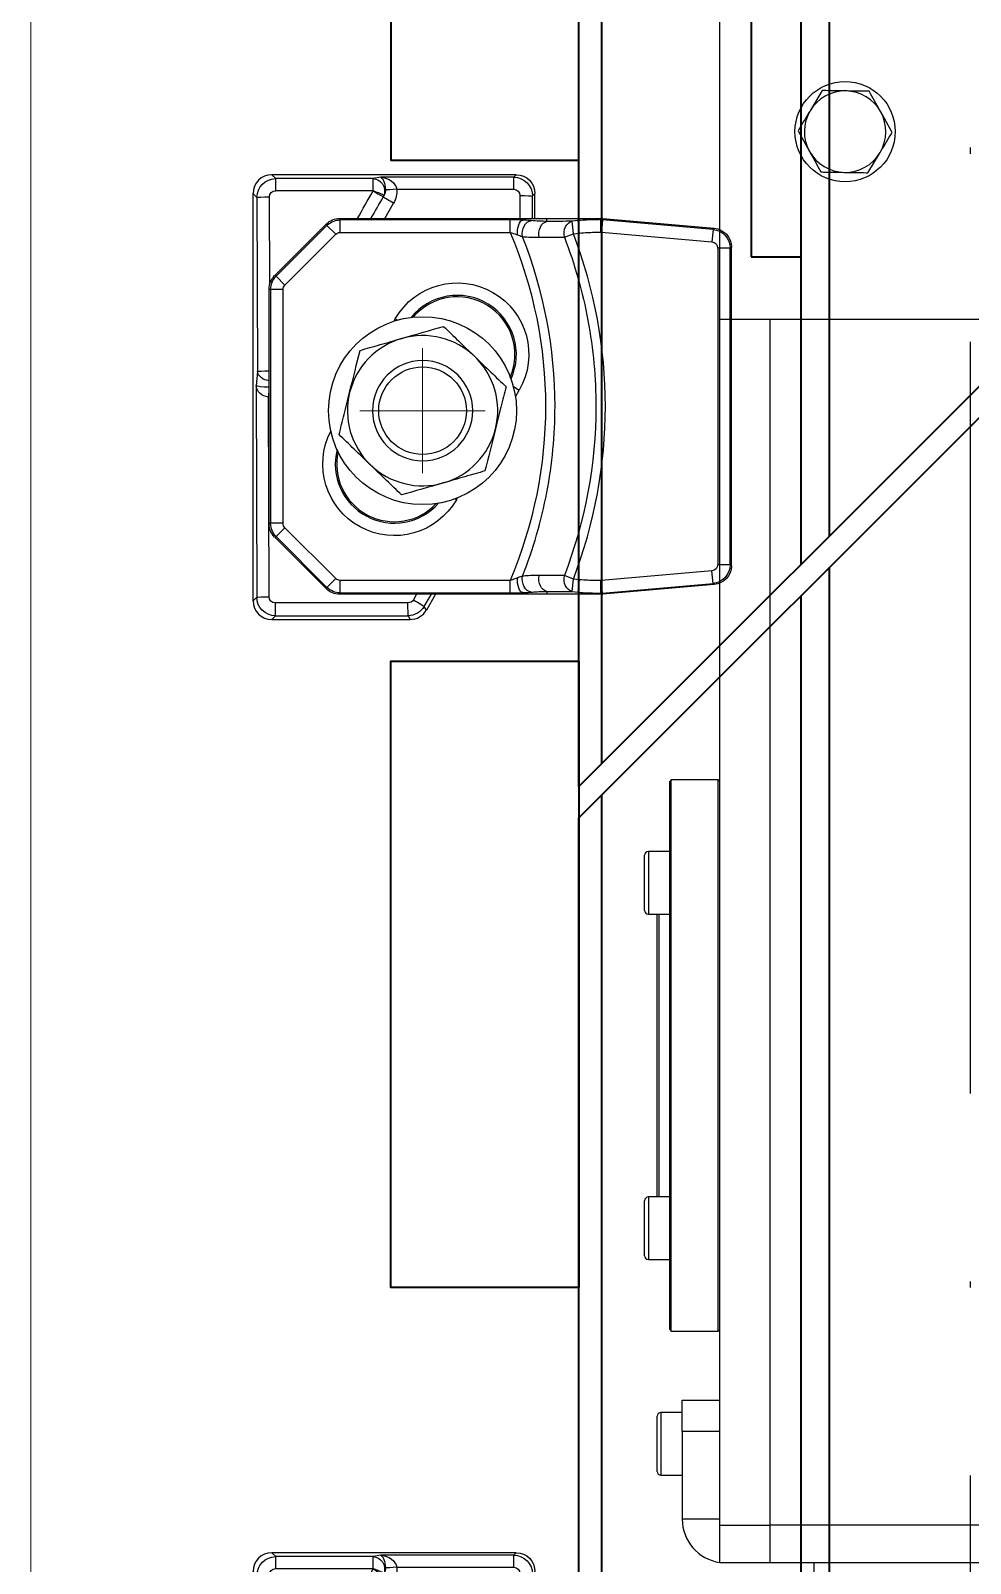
# Model space of a CAD drawing. Header units: centimetres. Extents: x 470464 to 524273, y 49611 to 59074.
# Drawn here: x 502739.1 to 502754.1, y 52484.71 to 52509.18 of the extents above; entities that cross this region are included whole.
import ezdxf

# ---------------------------------------------------------------- set-up
doc = ezdxf.new("R2010")
doc.units = ezdxf.units.CM
doc.header["$MEASUREMENT"] = 0
for name, pattern in [('1244_Aselsan_MIUM_3000$0$ACAD_ISO10W100', [18, 12, -3, 0, -3]), ('ACAD_ISO08W100', [36, 24, -3, 6, -3]), ('CHAIN', [0.3543, 0.2362, -0.0295, 0.0591, -0.0295]), ('XKITLINE00', [0])]:
    doc.linetypes.add(name, pattern=pattern)
for name, color, linetype, lineweight in [('1', 7, 'Continuous', 25), ('AAA_EKSEN', 1, 'ACAD_ISO08W100', 9), ('S-COLS-CONC', 4, 'Continuous', 40)]:
    doc.layers.add(name, color=color, linetype=linetype, lineweight=lineweight)
doc.layers.add('vinç', color=7, linetype='Continuous')

# ---------------------------------------------------------------- blocks, each defined once
blk = doc.blocks.new('eyryewthreaeetrreyajwh')
at = {"color": 2, "linetype": 'Continuous', "lineweight": 25}
for p, q in [((413623.84, 75657.838), (413623.84, 75707.838)), ((413625.475, 75661.494), (413625.282, 75661.172)), ((413626.59, 75660.826), (413626.408, 75661.154)), ((413625.089, 75660.85), (413625.272, 75660.522)), ((413626.205, 75660.182), (413626.397, 75660.504)), ((413623.84, 75638.588), (413623.84, 75657.838)), ((413631.34, 75657.838), (413623.84, 75657.838)), ((413624.64, 75657.838), (413624.64, 75638.588)), ((413623.065, 75650.488), (413623.04, 75650.463)), ((413623.04, 75641.713), (413623.04, 75650.463)), ((413623.065, 75641.688), (413623.065, 75650.488)), ((413623.815, 75650.488), (413623.065, 75650.488)), ((413623.815, 75641.688), (413623.815, 75650.488)), ((413623.815, 75650.488), (413623.84, 75650.463)), ((413623.84, 75641.713), (413623.84, 75650.463)), ((413622.7, 75649.346), (413622.7, 75648.413)), ((413623.04, 75649.346), (413622.7, 75649.346)), ((413622.64, 75648.465), (413622.64, 75649.286)), ((413622.64, 75648.406), (413622.64, 75648.465)), ((413622.7, 75648.413), (413622.7, 75648.346)), ((413622.7, 75648.346), (413623.04, 75648.346)), ((413622.84, 75643.83), (413622.84, 75648.346)), ((413622.865, 75648.346), (413622.865, 75643.83)), ((413622.64, 75642.949), (413622.64, 75643.77)), ((413622.7, 75643.83), (413622.7, 75642.897)), ((413623.04, 75643.83), (413622.7, 75643.83)), ((413622.64, 75642.89), (413622.64, 75642.949)), ((413622.7, 75642.897), (413622.7, 75642.83)), ((413622.7, 75642.83), (413623.04, 75642.83)), ((413623.04, 75641.713), (413623.065, 75641.688)), ((413623.065, 75641.688), (413623.815, 75641.688)), ((413623.84, 75641.713), (413623.815, 75641.688)), ((413623.24, 75640.588), (413623.84, 75640.588)), ((413623.24, 75640.088), (413623.24, 75640.588)), ((413622.84, 75639.507), (413622.84, 75640.328)), ((413622.9, 75640.388), (413622.9, 75639.455)), ((413623.24, 75640.388), (413622.9, 75640.388)), ((413623.84, 75640.088), (413623.24, 75640.088)), ((413623.24, 75640.088), (413623.24, 75638.688)), ((413622.84, 75639.448), (413622.84, 75639.507)), ((413622.9, 75639.455), (413622.9, 75639.388)), ((413622.9, 75639.388), (413623.24, 75639.388)), ((413623.84, 75638.688), (413623.24, 75638.688)), ((413623.84, 75637.988), (413623.84, 75638.588)), ((413623.84, 75638.588), (413624.64, 75638.588)), ((413624.64, 75638.588), (413624.64, 75637.988)), ((413631.04, 75638.588), (413624.64, 75638.588)), ((413624.64, 75637.988), (413623.84, 75637.988)), ((413631.04, 75637.988), (413624.64, 75637.988)), ((413625.34, 75637.988), (413625.34, 75634.788))]:
    blk.add_line(p, q, dxfattribs=at)
blk.add_circle((413625.84, 75660.838), 0.8, dxfattribs=at)
for centre, radius, start, end in [((413625.84, 75660.838), 0.65, 89.1068, 149.1068), ((413625.84, 75660.838), 0.65, 29.1068, 89.1068), ((413625.84, 75660.838), 0.65, 149.1068, 209.1068), ((413625.84, 75660.838), 0.65, 329.1068, 29.1068), ((413625.84, 75660.838), 0.65, 209.1068, 269.1068), ((413625.84, 75660.838), 0.65, 269.1068, 329.1068), ((413622.7, 75649.286), 0.06, 90, 180), ((413622.7, 75648.406), 0.06, 180, 270), ((413622.7, 75643.77), 0.06, 90, 180), ((413622.7, 75642.89), 0.06, 180, 270), ((413622.9, 75640.328), 0.06, 90, 180), ((413622.9, 75639.448), 0.06, 180, 270), ((413623.94, 75638.688), 0.7, 180, 261.7868)]:
    blk.add_arc(centre, radius, start, end, dxfattribs=at)
for points, knots in [([(413625.85, 75661.488), (413625.751, 75661.49), (413625.624, 75661.491), (413625.502, 75661.493), (413625.475, 75661.494)], [0, 0, 0, 0, 0.776287, 1, 1, 1, 1]), ([(413626.225, 75661.482), (413626.131, 75661.484), (413626.008, 75661.486), (413625.881, 75661.487), (413625.85, 75661.488)], [0, 0, 0, 0, 0.7581486, 1, 1, 1, 1]), ([(413626.408, 75661.154), (413626.403, 75661.162), (413626.342, 75661.273), (413626.281, 75661.381), (413626.225, 75661.482)], [0, 0, 0, 0, 0.0702148, 1, 1, 1, 1]), ([(413625.282, 75661.172), (413625.277, 75661.164), (413625.212, 75661.055), (413625.149, 75660.949), (413625.089, 75660.85)], [0, 0, 0, 0, 0.070215, 1, 1, 1, 1]), ([(413626.397, 75660.504), (413626.402, 75660.512), (413626.467, 75660.621), (413626.531, 75660.727), (413626.59, 75660.826)], [0, 0, 0, 0, 0.070215, 1, 1, 1, 1]), ([(413625.272, 75660.522), (413625.276, 75660.514), (413625.338, 75660.403), (413625.398, 75660.295), (413625.454, 75660.194)], [0, 0, 0, 0, 0.070215, 1, 1, 1, 1]), ([(413625.454, 75660.194), (413625.482, 75660.194), (413625.604, 75660.192), (413625.731, 75660.19), (413625.83, 75660.188)], [0, 0, 0, 0, 0.223713, 1, 1, 1, 1]), ([(413625.83, 75660.188), (413625.86, 75660.188), (413625.987, 75660.186), (413626.111, 75660.184), (413626.205, 75660.182)], [0, 0, 0, 0, 0.241851, 1, 1, 1, 1])]:
    blk.add_open_spline(points, degree=3, knots=knots, dxfattribs=at)
blk = doc.blocks.new('dsrtertytresutrjdfurtdh')
at = {"layer": 'S-COLS-CONC', "color": 2}
blk.add_lwpolyline([(413333.585, 75818.338), (413334.385, 75818.338), (413334.385, 75770.338), (413333.585, 75770.338)], close=True, dxfattribs=at)
blk = doc.blocks.new('ppppppppprwwwwwww')
at = {"layer": 'vinç', "color": 2, "xscale": -1, "rotation": 180}
blk.add_blockref('dsrtertytresutrjdfurtdh', (0, 151477.176), dxfattribs=at)
blk = doc.blocks.new('teyrujehkutk5rjykturjset')
at = {"layer": 'vinç', "color": 2}
for name, p in [('eyryewthreaeetrreyajwh', (-290.754, 0)), ('ppppppppprwwwwwww', (0, 0))]:
    blk.add_blockref(name, p, dxfattribs=at)
blk = doc.blocks.new('dfghdsfdhfd')
at = {"layer": 'S-COLS-CONC', "color": 2}
for p, q in [((1058.456, -34669.091), (1045.956, -34681.591)), ((1058.456, -34669.091), (1058.456, -35856.591)), ((1058.09, -34669.458), (1058.09, -35856.958)), ((1054.906, -34672.641), (1054.906, -35860.141)), ((1054.456, -34673.091), (1054.456, -35860.591)), ((1058.456, -35856.591), (1045.956, -35869.091))]:
    blk.add_line(p, q, dxfattribs=at)
blk = doc.blocks.new('FSDGDFGFDSAGDSA')
at = {"color": 2, "linetype": 'XKITLINE00', "lineweight": 0}
blk.add_line((399394.425, 55937.132), (399394.425, 57737.132), dxfattribs=at)
blk = doc.blocks.new('sfsdsggssg')
at = {"layer": '1', "color": 2, "linetype": 'Continuous'}
for p, q in [((1146.281, -34639.239), (1146.247, -34639.18)), ((1148.456, -34639.18), (1146.247, -34639.18)), ((1148.398, -34639.238), (1146.281, -34639.239)), ((1148.456, -34639.18), (1148.398, -34639.238)), ((1145.841, -34639.582), (1145.988, -34639.328)), ((1146.022, -34639.387), (1145.908, -34639.582)), ((1145.988, -34639.328), (1146.022, -34639.387)), ((1146.144, -34639.582), (1146.195, -34639.494)), ((1146.281, -34639.445), (1148.398, -34639.444)), ((1148.697, -34639.536), (1148.755, -34639.478)), ((1148.755, -34639.478), (1148.755, -34645.981)), ((1141.412, -34639.756), (1141.393, -34639.739)), ((1141.394, -34639.739), (1143.174, -34639.583)), ((1143.175, -34639.602), (1141.412, -34639.756)), ((1141.412, -34639.756), (1141.429, -34639.955)), ((1143.175, -34639.602), (1143.193, -34639.8)), ((1143.202, -34639.601), (1143.201, -34639.8)), ((1143.565, -34639.616), (1143.544, -34639.814)), ((1143.565, -34639.616), (1143.568, -34639.582)), ((1143.662, -34639.626), (1143.565, -34639.616)), ((1143.568, -34639.582), (1144.068, -34639.582)), ((1143.662, -34639.626), (1143.641, -34639.825)), ((1144.063, -34639.628), (1144.068, -34639.582)), ((1144.451, -34639.582), (1147.373, -34639.582)), ((1144.451, -34639.609), (1144.451, -34639.582)), ((1147.364, -34639.605), (1144.65, -34639.605)), ((1144.65, -34639.605), (1144.65, -34639.804)), ((1147.374, -34639.582), (1147.364, -34639.605)), ((1147.364, -34639.605), (1147.364, -34639.804)), ((1147.435, -34639.833), (1147.575, -34639.692)), ((1147.575, -34639.692), (1147.585, -34639.669)), ((1148.387, -34640.504), (1147.575, -34639.692)), ((1147.585, -34639.669), (1148.41, -34640.494)), ((1148.498, -34639.543), (1148.508, -34642.731)), ((1148.707, -34642.912), (1148.697, -34639.536)), ((1141.429, -34639.955), (1143.193, -34639.8)), ((1143.544, -34639.814), (1143.641, -34639.825)), ((1143.641, -34639.825), (1143.786, -34639.88)), ((1144.65, -34639.804), (1147.364, -34639.804)), ((1147.435, -34639.833), (1148.246, -34640.645)), ((1141.12, -34640.036), (1141.139, -34640.054)), ((1141.12, -34640.037), (1141.12, -34645.126)), ((1141.139, -34640.054), (1141.338, -34640.054)), ((1141.139, -34640.054), (1141.139, -34645.11)), ((1141.338, -34645.11), (1141.338, -34640.054)), ((1148.246, -34640.645), (1148.387, -34640.504)), ((1148.41, -34640.494), (1148.387, -34640.504)), ((1148.275, -34640.715), (1148.275, -34644.448)), ((1148.275, -34640.715), (1148.474, -34640.715)), ((1148.474, -34640.715), (1148.497, -34640.706)), ((1148.474, -34644.448), (1148.474, -34640.715)), ((1148.497, -34640.706), (1148.497, -34644.458)), ((1145.509, -34641.092), (1145.493, -34641.12)), ((1145.509, -34641.092), (1145.532, -34641.105)), ((1144.566, -34642.736), (1144.505, -34642.843)), ((1144.599, -34642.897), (1144.505, -34642.843)), ((1148.684, -34643.141), (1148.707, -34642.912)), ((1148.693, -34645.919), (1148.684, -34643.141)), ((1146.45, -34643.959), (1146.486, -34643.98)), ((1146.486, -34643.98), (1146.508, -34643.942)), ((1148.246, -34644.519), (1147.435, -34645.33)), ((1147.575, -34645.471), (1148.387, -34644.66)), ((1148.41, -34644.669), (1147.585, -34645.494)), ((1148.246, -34644.519), (1148.387, -34644.66)), ((1148.275, -34644.448), (1148.474, -34644.448)), ((1148.387, -34644.66), (1148.41, -34644.669)), ((1148.497, -34644.458), (1148.474, -34644.448)), ((1148.489, -34644.527), (1148.494, -34645.926)), ((1141.139, -34645.11), (1141.12, -34645.127)), ((1141.139, -34645.11), (1141.338, -34645.11)), ((1141.393, -34645.425), (1141.412, -34645.407)), ((1141.412, -34645.407), (1141.429, -34645.209)), ((1141.412, -34645.407), (1143.175, -34645.562)), ((1143.193, -34645.363), (1141.429, -34645.209)), ((1143.175, -34645.562), (1143.193, -34645.363)), ((1143.201, -34645.363), (1143.202, -34645.563)), ((1143.641, -34645.339), (1143.544, -34645.349)), ((1143.544, -34645.349), (1143.565, -34645.547)), ((1143.786, -34645.284), (1143.641, -34645.339)), ((1143.641, -34645.339), (1143.662, -34645.537)), ((1144.65, -34645.359), (1144.65, -34645.559)), ((1147.364, -34645.359), (1144.65, -34645.359)), ((1147.364, -34645.359), (1147.364, -34645.559)), ((1147.435, -34645.33), (1147.575, -34645.471)), ((1143.174, -34645.581), (1141.394, -34645.425)), ((1143.565, -34645.547), (1143.662, -34645.537)), ((1143.565, -34645.547), (1143.568, -34645.582)), ((1144.068, -34645.582), (1143.568, -34645.582)), ((1144.063, -34645.535), (1144.068, -34645.582)), ((1144.255, -34645.582), (1144.255, -34645.981)), ((1144.296, -34645.582), (1144.295, -34645.941)), ((1144.451, -34645.555), (1144.451, -34645.582)), ((1147.373, -34645.582), (1144.451, -34645.582)), ((1144.495, -34645.948), (1144.496, -34645.582)), ((1144.65, -34645.559), (1147.364, -34645.559)), ((1146.653, -34645.582), (1146.513, -34645.827)), ((1147.364, -34645.559), (1147.374, -34645.582)), ((1147.585, -34645.494), (1147.575, -34645.471)), ((1144.295, -34645.941), (1144.255, -34645.981)), ((1146.462, -34646.048), (1144.594, -34646.048)), ((1146.836, -34646.026), (1146.836, -34646.218)), ((1148.394, -34646.026), (1146.836, -34646.026)), ((1148.394, -34646.026), (1148.394, -34646.218)), ((1148.755, -34645.981), (1148.693, -34645.919)), ((1144.554, -34646.28), (1144.593, -34646.24)), ((1144.554, -34646.28), (1148.456, -34646.28)), ((1144.593, -34646.24), (1146.718, -34646.241)), ((1146.718, -34646.241), (1146.836, -34646.218)), ((1146.836, -34646.218), (1148.394, -34646.218)), ((1148.394, -34646.218), (1148.456, -34646.28))]:
    blk.add_line(p, q, dxfattribs=at)
for radius in [1.5, 0.7]:
    blk.add_circle((1146.049, -34642.513), radius, dxfattribs=at)
at = {"layer": '1', "color": 2, "linetype": 'Continuous', "extrusion": (0, 0, -1)}
blk.add_circle((-1146.049, -34642.513), 0.8, dxfattribs=at)
for centre, start, end in [((-1146.5, -34641.661), 29.8539, 207.4717), ((-1145.495, -34643.411), 209.8539, 29.8539)]:
    blk.add_arc(centre, 1.142, start, end, dxfattribs=at)
at = {"layer": '1', "color": 2, "linetype": 'Continuous'}
for centre, radius, start, end in [((1146.5, -34641.661), 0.943, 345.8258, 138.463), ((1146.5, -34641.661), 0.92, 347.6089, 136.677), ((1146.049, -34642.513), 1.2, 106, 166), ((1146.049, -34642.513), 1.2, 46, 106), ((1146.049, -34642.513), 1.2, 346, 46), ((1146.049, -34642.513), 1.2, 166, 226), ((1146.049, -34642.513), 1.2, 286, 346), ((1145.495, -34643.411), 0.943, 155.4674, 321.1742), ((1145.495, -34643.411), 0.92, 156.9271, 319.7145), ((1146.049, -34642.513), 1.2, 226, 286)]:
    blk.add_arc(centre, radius, start, end, dxfattribs=at)
for centre, major_axis, ratio, start_param, end_param in [((1146.248, -34639.481), (-0.15, 0.261), 0.994945, 5.763279, 6.803091), ((1148.454, -34639.481), (0.214, 0.214), 0.992433, 5.501585, 7.064785), ((1152.198, -34642.582), (-9.067, 0), 0.918737, 5.945855, 6.620515), ((1148.454, -34645.978), (-0.214, 0.214), 0.992433, 2.359993, 3.923193)]:
    blk.add_ellipse(centre, major_axis=major_axis, ratio=ratio, start_param=start_param, end_param=end_param, dxfattribs=at)
at = {"layer": '1', "color": 2, "linetype": 'Continuous', "extrusion": (0, 0, -1)}
for centre, major_axis, ratio, start_param, end_param in [((1146.281, -34639.538), (0.271, 0.128), 0.997202, 4.110755, 5.150568), ((1146.281, -34639.438), (0, 0.2), 0.004243, 0.087267, 1.605444), ((1148.398, -34639.437), (0, 0.2), 0.004243, 0.087267, 1.605444), ((1148.397, -34639.537), (-0.243, 0.175), 0.996422, 0.949848, 2.513048), ((1146.194, -34639.487), (-0.173, 0.101), 0.027764, 4.691233, 6.195885), ((1146.282, -34639.545), (-0.0748, 0.0667), 0.997721, 6.084759, 7.124571), ((1148.398, -34639.544), (0.0889, 0.0469), 0.994028, 5.200197, 6.763397), ((1141.421, -34640.038), (-0.222, 0.204), 0.995811, 5.544902, 7.021469), ((1141.439, -34640.055), (0.203, 0.221), 0.997694, 3.974105, 5.450673), ((1143.641, -34639.825), (0.001, 0.2), 0.752836, 0.132804, 1.847295), ((1144.042, -34639.826), (0.001, 0.2), 0.752479, 0.132721, 1.852962), ((1144.31, -34639.815), (-0.014, 0.199), 0.74106, 0.130215, 1.915333), ((1144.451, -34639.808), (-0.008, 0.2), 0.422896, 0.096328, 1.761115), ((1147.364, -34639.904), (-0.277, 0.115), 0.998522, 1.179673, 1.96192), ((1147.373, -34639.882), (0.115, 0.278), 0.997326, 5.892062, 6.674309), ((1148.498, -34639.536), (0.2, 0.001), 0.034652, 0.087319, 1.566648), ((1141.439, -34640.055), (0.0742, -0.068), 0.993033, 2.403309, 3.879876), ((1152.492, -34642.582), (-8.405, 0), 0.918737, 5.915201, 6.65117), ((1147.364, -34639.904), (0.0384, 0.0928), 0.995546, 5.892062, 6.674309), ((1148.175, -34640.715), (-0.115, 0.277), 0.998522, 1.179673, 1.96192), ((1148.197, -34640.706), (0.278, 0.115), 0.997326, 5.892062, 6.674309), ((1148.175, -34640.715), (-0.0928, -0.0384), 0.995546, 2.750469, 3.532716), ((1148.473, -34643.248), (0.056, 0.516), 0.770786, 6.203754, 6.230389), ((1148.509, -34642.738), (0.008, 0.2), 0.005639, 3.866293, 4.746837), ((1148.508, -34642.912), (-0.201, 0.003), 0.124494, 1.540952, 3.020281), ((1148.508, -34642.912), (-0.188, 0.076), 0.878606, 1.230281, 2.70961), ((1148.485, -34643.141), (0.199, -0.02), 0.74823, 4.69971, 6.151435), ((1148.485, -34643.141), (-0.2, -0.001), 0.034899, 3.228912, 4.651252), ((1148.175, -34644.448), (0.0928, -0.0384), 0.995546, 5.892062, 6.674309), ((1148.175, -34644.448), (0.115, 0.277), 0.998522, 1.179673, 1.96192), ((1148.197, -34644.457), (-0.278, 0.115), 0.997326, 2.750469, 3.532716), ((1141.421, -34645.125), (0.222, 0.204), 0.995811, 2.403309, 3.879876), ((1141.439, -34645.109), (-0.203, 0.221), 0.997694, 3.974105, 5.450673), ((1141.439, -34645.109), (0.0742, 0.068), 0.993033, 2.403309, 3.879876), ((1143.641, -34645.339), (-0.001, 0.2), 0.752836, 1.294298, 3.008789), ((1144.042, -34645.337), (-0.001, 0.2), 0.752479, 1.288631, 3.008872), ((1144.31, -34645.348), (0.014, 0.199), 0.74106, 1.22626, 3.011378), ((1144.451, -34645.356), (0.008, 0.2), 0.422896, 1.380478, 3.045264), ((1147.364, -34645.259), (0.0384, -0.0928), 0.995546, 5.892062, 6.674309), ((1176.862, -34592.771), (84.96, 148.546), 0.001169, 1.933599, 1.936064), ((1176.862, -34592.776), (84.962, 148.541), 0.002337, 1.9329, 1.936067), ((1147.364, -34645.259), (0.277, 0.115), 0.998522, 1.179673, 1.96192), ((1147.373, -34645.281), (-0.115, 0.278), 0.997326, 2.750469, 3.532716), ((1146.899, -34646), (0.426, 0.115), 0.905428, 3.310168, 3.875491), ((1146.514, -34645.834), (-0.174, 0.099), 0.027964, 1.549906, 2.758993), ((1144.556, -34645.978), (0.214, 0.214), 0.992433, 2.359993, 3.923193), ((1144.494, -34645.941), (-0.2, 0.001), 0.034627, 4.708031, 6.195866), ((1144.594, -34645.94), (-0.138, 0.267), 0.998031, 3.623062, 5.186262), ((1144.595, -34645.947), (0.0592, 0.0819), 0.989251, 2.52068, 4.08388), ((1144.593, -34646.041), (0, -0.2), 0.004269, 4.747034, 6.195918), ((1146.463, -34646.055), (-0.199, -0.016), 0.034866, 1.569261, 2.70958), ((1146.718, -34646.042), (-0.256, 0.042), 0.76271, 4.58737, 6.036255), ((1146.9, -34646.006), (0.253, 0.061), 0.768803, 3.289543, 3.701099), ((1146.718, -34646.042), (-0.012, 0.201), 0.369521, 3.302192, 4.751077), ((1146.836, -34646.019), (-0.038, 0.196), 0.907507, 3.350606, 5.211047), ((1146.836, -34646.019), (-0.187, 0.071), 0.032625, 4.699988, 5.905162), ((1146.838, -34646.014), (-0.174, 0.099), 0.030283, 4.695034, 5.900559), ((1148.393, -34645.918), (0.139, 0.266), 0.998207, 1.09196, 2.65516), ((1148.393, -34645.925), (-0.0609, 0.0807), 0.988978, 2.219923, 3.783123), ((1148.494, -34645.919), (-0.2, -0.001), 0.034899, 3.228912, 4.712496)]:
    blk.add_ellipse(centre, major_axis=major_axis, ratio=ratio, start_param=start_param, end_param=end_param, dxfattribs=at)
at = {"layer": '1', "color": 2, "linetype": 'Continuous'}
for points, weights in [([(1141.393, -34639.739), (1141.393, -34639.739), (1141.394, -34639.739)], [0.500000154951, 0.499999845049, 0.500000154951]), ([(1147.373, -34639.582), (1147.373, -34639.582), (1147.374, -34639.582)], [0.500000031564, 0.499999968436, 0.500000031564]), ([(1147.585, -34639.669), (1147.585, -34639.669), (1147.585, -34639.669)], [0.500000032286, 0.499999967714, 0.500000032286]), ([(1141.12, -34640.037), (1141.12, -34640.037), (1141.12, -34640.036)], [0.500000154953, 0.499999845047, 0.500000154953]), ([(1148.41, -34640.494), (1148.41, -34640.494), (1148.41, -34640.494)], [0.500000032004, 0.499999967996, 0.500000032004]), ([(1148.497, -34640.706), (1148.497, -34640.706), (1148.497, -34640.706)], [0.500000031722, 0.499999968278, 0.500000031722]), ([(1148.41, -34644.669), (1148.41, -34644.669), (1148.41, -34644.669)], [0.500000031836, 0.499999968164, 0.500000031836]), ([(1148.497, -34644.458), (1148.497, -34644.458), (1148.497, -34644.458)], [0.500000031229, 0.499999968771, 0.500000031229]), ([(1141.12, -34645.127), (1141.12, -34645.127), (1141.12, -34645.126)], [0.500000154938, 0.499999845062, 0.500000154938]), ([(1141.394, -34645.425), (1141.393, -34645.425), (1141.393, -34645.425)], [0.500000154962, 0.499999845038, 0.500000154962]), ([(1147.374, -34645.582), (1147.373, -34645.582), (1147.373, -34645.582)], [0.500000031519, 0.499999968481, 0.500000031519]), ([(1147.585, -34645.494), (1147.585, -34645.494), (1147.585, -34645.494)], [0.500000031966, 0.499999968034, 0.500000031966])]:
    blk.add_rational_spline(points, weights, degree=2, dxfattribs=at)
for points, knots in [([(1143.174, -34639.583), (1143.175, -34639.588), (1143.175, -34639.594), (1143.175, -34639.6), (1143.175, -34639.601), (1143.175, -34639.602)], [0, 0, 0, 0, 0.876308, 0.876308, 1, 1, 1, 1]), ([(1143.201, -34639.582), (1143.233, -34639.582), (1143.3, -34639.582), (1143.399, -34639.582), (1143.493, -34639.582), (1143.543, -34639.582), (1143.568, -34639.582)], [0, 0, 0, 0, 0.225713, 0.483808, 0.741904, 1, 1, 1, 1]), ([(1143.565, -34639.616), (1143.565, -34639.616), (1143.565, -34639.616), (1143.516, -34639.611), (1143.468, -34639.608), (1143.383, -34639.604), (1143.347, -34639.603), (1143.274, -34639.601), (1143.238, -34639.601), (1143.202, -34639.601)], [0, 0, 0, 0, 0.000017, 0.000017, 0.401467, 0.401467, 0.701656, 0.701656, 1, 1, 1, 1]), ([(1144.315, -34639.616), (1144.302, -34639.617), (1144.289, -34639.618), (1144.239, -34639.621), (1144.203, -34639.624), (1144.132, -34639.627), (1144.097, -34639.628), (1144.063, -34639.628), (1144.063, -34639.628), (1144.063, -34639.628)], [0, 0, 0, 0, 0.155547, 0.155547, 0.580528, 0.580528, 0.999985, 0.999985, 1, 1, 1, 1]), ([(1144.068, -34639.582), (1144.093, -34639.582), (1144.143, -34639.582), (1144.238, -34639.582), (1144.342, -34639.582), (1144.414, -34639.582), (1144.451, -34639.582)], [0, 0, 0, 0, 0.25, 0.5, 0.749999, 1, 1, 1, 1]), ([(1144.451, -34639.609), (1144.451, -34639.609), (1144.451, -34639.609), (1144.408, -34639.61), (1144.368, -34639.612), (1144.328, -34639.615), (1144.321, -34639.616), (1144.315, -34639.616)], [0, 0, 0, 0, 0.000035, 0.000035, 0.836112, 0.836112, 1, 1, 1, 1]), ([(1144.65, -34639.605), (1144.631, -34639.605), (1144.613, -34639.605), (1144.595, -34639.605), (1144.545, -34639.606), (1144.496, -34639.607), (1144.451, -34639.609)], [0, 0, 0, 0, 0.267342, 0.267342, 0.267342, 1, 1, 1, 1]), ([(1143.201, -34639.8), (1143.236, -34639.8), (1143.271, -34639.801), (1143.341, -34639.802), (1143.375, -34639.803), (1143.455, -34639.807), (1143.499, -34639.81), (1143.544, -34639.814)], [0, 0, 0, 0, 0.304321, 0.304321, 0.608496, 0.608496, 1, 1, 1, 1]), ([(1143.786, -34645.284), (1143.62, -34644.851), (1143.494, -34644.406), (1143.325, -34643.499), (1143.283, -34643.036), (1143.283, -34641.664), (1143.455, -34640.743), (1143.786, -34639.88)], [0, 0, 0, 0, 0.25, 0.25, 0.5, 0.5, 1, 1, 1, 1]), ([(1143.786, -34639.88), (1143.874, -34639.88), (1143.962, -34639.881), (1144.095, -34639.882), (1144.141, -34639.882), (1144.186, -34639.883)], [0, 0, 0, 0, 0.657537, 0.657537, 1, 1, 1, 1]), ([(1144.454, -34639.873), (1144.283, -34640.305), (1144.153, -34640.751), (1143.979, -34641.661), (1143.935, -34642.125), (1143.935, -34643.502), (1144.113, -34644.428), (1144.454, -34645.291)], [0, 0, 0, 0, 0.25, 0.25, 0.5, 0.5, 1, 1, 1, 1]), ([(1144.186, -34639.883), (1144.224, -34639.883), (1144.261, -34639.882), (1144.337, -34639.879), (1144.375, -34639.877), (1144.427, -34639.874), (1144.441, -34639.873), (1144.454, -34639.873)], [0, 0, 0, 0, 0.423047, 0.423047, 0.845832, 0.845832, 1, 1, 1, 1]), ([(1144.454, -34639.873), (1144.475, -34639.864), (1144.498, -34639.856), (1144.527, -34639.845), (1144.531, -34639.844), (1144.535, -34639.842)], [0, 0, 0, 0, 0.864692, 0.864692, 1, 1, 1, 1]), ([(1144.535, -34639.842), (1144.561, -34639.833), (1144.588, -34639.824), (1144.616, -34639.815), (1144.617, -34639.814), (1144.629, -34639.811), (1144.639, -34639.807), (1144.65, -34639.804)], [0, 0, 0, 0, 0.704482, 0.704482, 0.731136, 0.731136, 1, 1, 1, 1]), ([(1146.385, -34641.169), (1146.462, -34641.244), (1146.541, -34641.32), (1146.707, -34641.48), (1146.795, -34641.566), (1146.883, -34641.65)], [0, 0, 0, 0, 0.5, 0.5, 1, 1, 1, 1]), ([(1145.053, -34641.551), (1145.156, -34641.521), (1145.262, -34641.491), (1145.484, -34641.427), (1145.602, -34641.393), (1145.719, -34641.36)], [0, 0, 0, 0, 0.5, 0.5, 1, 1, 1, 1]), ([(1144.717, -34642.895), (1144.743, -34642.791), (1144.77, -34642.684), (1144.826, -34642.46), (1144.856, -34642.341), (1144.885, -34642.223)], [0, 0, 0, 0, 0.5, 0.5, 1, 1, 1, 1]), ([(1147.381, -34642.131), (1147.355, -34642.236), (1147.329, -34642.343), (1147.273, -34642.566), (1147.243, -34642.686), (1147.214, -34642.804)], [0, 0, 0, 0, 0.5, 0.5, 1, 1, 1, 1]), ([(1145.714, -34643.858), (1145.637, -34643.783), (1145.557, -34643.706), (1145.392, -34643.546), (1145.303, -34643.461), (1145.216, -34643.377)], [0, 0, 0, 0, 0.5, 0.5, 1, 1, 1, 1]), ([(1147.046, -34643.476), (1146.943, -34643.506), (1146.837, -34643.536), (1146.615, -34643.6), (1146.497, -34643.633), (1146.38, -34643.667)], [0, 0, 0, 0, 0.5, 0.5, 1, 1, 1, 1]), ([(1143.544, -34645.349), (1143.502, -34645.354), (1143.459, -34645.356), (1143.381, -34645.36), (1143.345, -34645.361), (1143.273, -34645.363), (1143.237, -34645.363), (1143.201, -34645.363)], [0, 0, 0, 0, 0.37098, 0.37098, 0.685408, 0.685408, 1, 1, 1, 1]), ([(1144.186, -34645.281), (1144.099, -34645.282), (1144.011, -34645.282), (1143.877, -34645.283), (1143.832, -34645.283), (1143.786, -34645.284)], [0, 0, 0, 0, 0.657537, 0.657537, 1, 1, 1, 1]), ([(1144.454, -34645.291), (1144.409, -34645.288), (1144.365, -34645.285), (1144.275, -34645.282), (1144.231, -34645.281), (1144.186, -34645.281)], [0, 0, 0, 0, 0.500153, 0.500153, 1, 1, 1, 1]), ([(1144.535, -34645.321), (1144.51, -34645.312), (1144.485, -34645.303), (1144.461, -34645.294), (1144.458, -34645.292), (1144.454, -34645.291)], [0, 0, 0, 0, 0.863107, 0.863107, 1, 1, 1, 1]), ([(1144.65, -34645.359), (1144.616, -34645.349), (1144.582, -34645.338), (1144.546, -34645.325), (1144.54, -34645.323), (1144.535, -34645.321)], [0, 0, 0, 0, 0.858601, 0.858601, 1, 1, 1, 1]), ([(1143.568, -34645.582), (1143.543, -34645.582), (1143.493, -34645.582), (1143.399, -34645.582), (1143.3, -34645.582), (1143.233, -34645.582), (1143.201, -34645.582)], [0, 0, 0, 0, 0.258096, 0.516192, 0.774287, 1, 1, 1, 1]), ([(1143.202, -34645.563), (1143.239, -34645.563), (1143.277, -34645.562), (1143.352, -34645.56), (1143.389, -34645.559), (1143.473, -34645.555), (1143.519, -34645.552), (1143.565, -34645.547)], [0, 0, 0, 0, 0.308433, 0.308433, 0.618953, 0.618953, 1, 1, 1, 1]), ([(1144.063, -34645.535), (1144.063, -34645.535), (1144.063, -34645.535), (1144.103, -34645.536), (1144.144, -34645.537), (1144.229, -34645.541), (1144.272, -34645.544), (1144.315, -34645.547)], [0, 0, 0, 0, 0.000015, 0.000015, 0.496417, 0.496417, 1, 1, 1, 1]), ([(1144.451, -34645.582), (1144.414, -34645.582), (1144.342, -34645.582), (1144.238, -34645.582), (1144.143, -34645.582), (1144.093, -34645.582), (1144.068, -34645.582)], [0, 0, 0, 0, 0.250001, 0.5, 0.75, 1, 1, 1, 1]), ([(1144.315, -34645.547), (1144.346, -34645.55), (1144.384, -34645.552), (1144.434, -34645.554), (1144.442, -34645.554), (1144.451, -34645.555), (1144.451, -34645.555), (1144.451, -34645.555)], [0, 0, 0, 0, 0.836069, 0.836069, 0.999965, 0.999965, 1, 1, 1, 1])]:
    blk.add_open_spline(points, degree=3, knots=knots, dxfattribs=at)
for points in [[(1143.175, -34639.583), (1143.175, -34639.583), (1143.174, -34639.583), (1143.174, -34639.583)], [(1143.2, -34639.582), (1143.192, -34639.582), (1143.183, -34639.582), (1143.175, -34639.583)], [(1143.202, -34639.601), (1143.193, -34639.601), (1143.184, -34639.601), (1143.175, -34639.602)], [(1143.201, -34639.582), (1143.201, -34639.582), (1143.201, -34639.582), (1143.2, -34639.582)], [(1143.202, -34639.601), (1143.202, -34639.594), (1143.202, -34639.588), (1143.201, -34639.582)], [(1144.063, -34639.628), (1143.929, -34639.628), (1143.796, -34639.627), (1143.662, -34639.626)], [(1143.193, -34639.8), (1143.195, -34639.8), (1143.198, -34639.8), (1143.201, -34639.8)], [(1145.719, -34641.36), (1145.951, -34641.293), (1146.178, -34641.228), (1146.385, -34641.169)], [(1144.885, -34642.223), (1144.944, -34641.988), (1145.001, -34641.759), (1145.053, -34641.551)], [(1146.883, -34641.65), (1147.057, -34641.818), (1147.227, -34641.982), (1147.381, -34642.131)], [(1145.216, -34643.377), (1145.042, -34643.209), (1144.872, -34643.045), (1144.717, -34642.895)], [(1147.214, -34642.804), (1147.155, -34643.039), (1147.098, -34643.267), (1147.046, -34643.476)], [(1146.38, -34643.667), (1146.148, -34643.734), (1145.921, -34643.799), (1145.714, -34643.858)], [(1143.201, -34645.363), (1143.198, -34645.363), (1143.195, -34645.363), (1143.193, -34645.363)], [(1143.175, -34645.562), (1143.175, -34645.568), (1143.175, -34645.574), (1143.174, -34645.581)], [(1143.174, -34645.581), (1143.174, -34645.581), (1143.175, -34645.581), (1143.175, -34645.581)], [(1143.175, -34645.562), (1143.184, -34645.562), (1143.193, -34645.563), (1143.202, -34645.563)], [(1143.175, -34645.581), (1143.183, -34645.581), (1143.192, -34645.582), (1143.2, -34645.582)], [(1143.2, -34645.582), (1143.201, -34645.582), (1143.201, -34645.582), (1143.201, -34645.582)], [(1143.201, -34645.582), (1143.202, -34645.575), (1143.202, -34645.569), (1143.202, -34645.563)], [(1143.662, -34645.537), (1143.796, -34645.536), (1143.929, -34645.536), (1144.063, -34645.535)], [(1144.451, -34645.555), (1144.513, -34645.557), (1144.581, -34645.559), (1144.65, -34645.559)], [(1146.676, -34645.924), (1146.67, -34645.934), (1146.665, -34645.944), (1146.661, -34645.955)], [(1146.836, -34646.026), (1146.836, -34646.024), (1146.837, -34646.023), (1146.838, -34646.021)]]:
    blk.add_open_spline(points, degree=3, dxfattribs=at)
at = {"layer": 'AAA_EKSEN', "color": 2, "linetype": 'CHAIN', "ltscale": 20}
for p, q in [((1146.049, -34641.513), (1146.049, -34643.513)), ((1147.049, -34642.513), (1145.049, -34642.513))]:
    blk.add_line(p, q, dxfattribs=at)
blk = doc.blocks.new('rtrtjhrkıtyurjtyrkurjt')
at = {"color": 2, "linetype": '1244_Aselsan_MIUM_3000$0$ACAD_ISO10W100'}
blk.add_line((416786.459, 69285.009), (416786.459, 72889.464), dxfattribs=at)
at = {"layer": 'S-COLS-CONC', "color": 2}
for points in [[(416780.209, 71681.009), (416777.209, 71681.009), (416777.209, 71671.009), (416780.209, 71671.009)], [(416780.209, 71653.009), (416777.209, 71653.009), (416777.209, 71663.009), (416780.209, 71663.009)]]:
    blk.add_lwpolyline(points, close=True, dxfattribs=at)
at = {"layer": 'S-COLS-CONC', "color": 2, "rotation": 180}
for name, p in [('dfghdsfdhfd', (417838.665, 36991.918)), ('dfghdsfdhfd', (417838.665, 35803.918)), ('sfsdsggssg', (417923.764, 37024.496)), ('sfsdsggssg', (417923.764, 37002.496))]:
    blk.add_blockref(name, p, dxfattribs=at)
at = {"layer": 'vinç', "color": 2}
for name, p in [('FSDGDFGFDSAGDSA', (17377.034, 15123.877)), ('teyrujehkutk5rjykturjset', (3449.374, -3989.374))]:
    blk.add_blockref(name, p, dxfattribs=at)

msp = doc.modelspace()

# ---------------------------------------------------------------- block references
at = {"layer": 'vinç', "color": 2}
msp.add_blockref('rtrtjhrkıtyurjtyrkurjt', (85967.638, -19163.9), dxfattribs=at)

doc.saveas('drawing.dxf')
